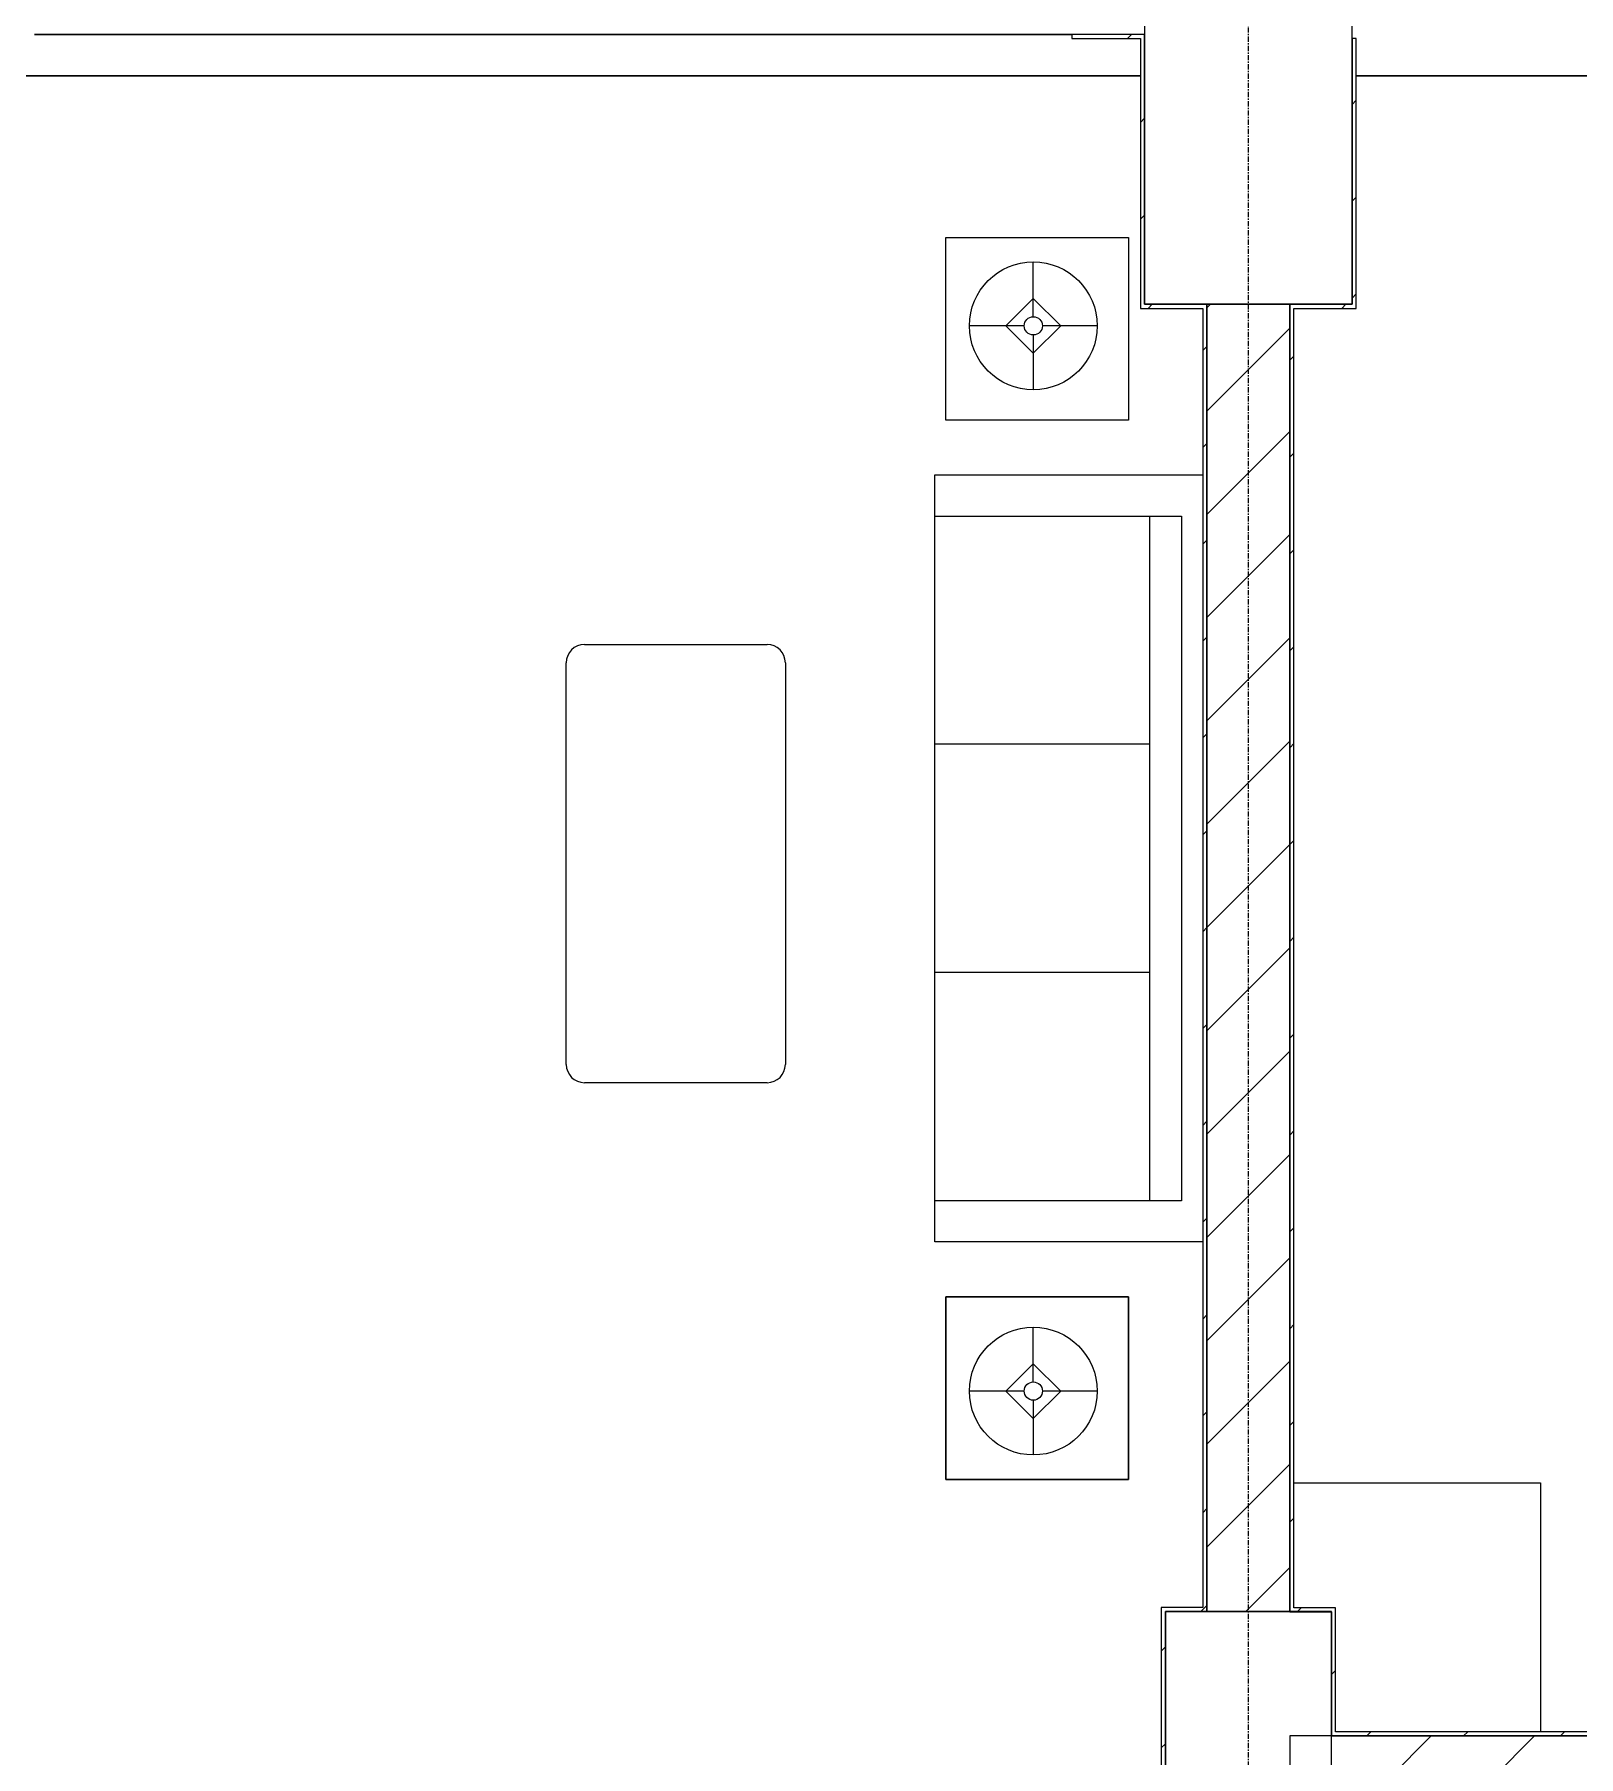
# Model space of a CAD drawing. Header units: millimetres. Extents: x 5357 to 201988, y -16345 to 109895.
# Drawn here: x 58028 to 61748, y 40187 to 44337 of the extents above; entities that cross this region are included whole.
import ezdxf

# ---------------------------------------------------------------- set-up
doc = ezdxf.new("R2010")
doc.units = ezdxf.units.MM
doc.linetypes.add('Grid Line', pattern=[22.225, 12.7, -3.175, 3.175, -3.175])
for name, color, linetype, lineweight in [('0-1', 7, 'Continuous', 5), ('A-CLNG', 13, 'Continuous', 9), ('A-FLOR-1', 10, 'Continuous', 9), ('A-FLOR-2', 53, 'Continuous', 9), ('A-WALL-1', 9, 'Continuous', 18), ('A-WALL-4', 113, 'Continuous', 18), ('A-WALL-PATT-1', 10, 'Continuous', 9), ('A-WALL-PATT-2', 53, 'Continuous', 9), ('A-WALL-PATT-3', 111, 'Continuous', 9), ('G-IMPT', 8, 'Continuous', 9), ('G-IMPT-1', 254, 'Continuous', 9), ('I-FURN', 30, 'Continuous', 9), ('I-FURN-1', 53, 'Continuous', 9), ('I-WALL-1', 9, 'Continuous', 18), ('M-EQPM', 50, 'Continuous', 9), ('S-COLS-2', 9, 'Continuous', 18), ('S-GRID-1', 1, 'Grid Line', 9)]:
    doc.layers.add(name, color=color, linetype=linetype, lineweight=lineweight)
pattern_1 = [(45, (0, 0), (-116.67262, 116.67262), [])]
pattern_2 = [(45, (0, 0), (-124.4508, 124.4508), [])]

# ---------------------------------------------------------------- blocks, each defined once
blk = doc.blocks.new('NCV_TKTC_KET CAU_rvt-1-TKCS_MB SÂN ĐƯỜNG NỘI BỘ')
at = {"layer": 'S-COLS-2'}
for p, q in [((60702.6, 44536.9), (60702.6, 43686.9)), ((61202.6, 43686.9), (61202.6, 44536.9)), ((60702.6, 43686.9), (61202.6, 43686.9)), ((61152.6, 40536.9), (60752.6, 40536.9)), ((60752.6, 40536.9), (60752.6, 39236.9)), ((61152.6, 39236.9), (61152.6, 40536.9))]:
    blk.add_line(p, q, dxfattribs=at)
blk = doc.blocks.new('LOBBY_SOFA_1 - LOBBY_SOFA_1-852725-TKCS_MB SÂN ĐƯỜNG NỘI BỘ')
at = {"layer": 'I-FURN'}
for p, q in [((-2128.3, 1548.5), (-1160.3, 1548.5)), ((-2172.3, 1064.5), (-2172.3, 1504.5)), ((-1116.3, 1504.5), (-1116.3, 1064.5)), ((-1160.3, 1020.5), (-2128.3, 1020.5)), ((-2688.2, 633.5), (-3128.2, 633.5)), ((-3128.2, 633.5), (-3128.2, 193.5)), ((-2688.2, 193.5), (-2688.2, 633.5)), ((-2556, 660), (-708, 660)), ((-2556, 14.9), (-2556, 660)), ((-2457, 66), (-2457, 660)), ((-1907, 143), (-1907, 660)), ((-1357, 143), (-1357, 660)), ((-807, 660), (-807, 66)), ((-708, 660), (-708, 14.9)), ((-575.9, 633.5), (-135.9, 633.5)), ((-575.9, 193.5), (-575.9, 633.5)), ((-135.9, 633.5), (-135.9, 193.5)), ((-2915.4, 445), (-2915.4, 577)), ((-348.6, 445), (-348.6, 577)), ((-2981.4, 423), (-2915.4, 489)), ((-2915.4, 489), (-2849.4, 423)), ((-348.6, 489), (-414.6, 423)), ((-282.6, 423), (-348.6, 489)), ((-2937.4, 423), (-3069.4, 423)), ((-2915.4, 357), (-2981.4, 423)), ((-2849.4, 423), (-2915.4, 357)), ((-2893.4, 423), (-2761.4, 423)), ((-370.6, 423), (-502.6, 423)), ((-414.6, 423), (-348.6, 357)), ((-348.6, 357), (-282.6, 423)), ((-326.6, 423), (-194.6, 423)), ((-2915.4, 269), (-2915.4, 401)), ((-348.6, 269), (-348.6, 401)), ((-3128.2, 193.5), (-2688.2, 193.5)), ((-135.9, 193.5), (-575.9, 193.5)), ((-807, 143), (-2457, 143)), ((-807, 66), (-2457, 66))]:
    blk.add_line(p, q, dxfattribs=at)
for centre, radius in [((-2915.4, 423), 154), ((-348.6, 423), 154), ((-2915.4, 423), 22), ((-348.6, 423), 22)]:
    blk.add_circle(centre, radius, dxfattribs=at)
for centre, start, end in [((-2128.3, 1504.5), 90, 180), ((-1160.3, 1504.5), 0, 90), ((-2128.3, 1064.5), 180, 270), ((-1160.3, 1064.5), 270, 0)]:
    blk.add_arc(centre, 44, start, end, dxfattribs=at)
at = {"layer": 'I-FURN-1'}
for p, q in [((-2128.3, 1548.5), (-1160.3, 1548.5)), ((-2172.3, 1064.5), (-2172.3, 1504.5)), ((-1116.3, 1504.5), (-1116.3, 1064.5)), ((-1160.3, 1020.5), (-2128.3, 1020.5)), ((-3128.2, 633.5), (-2688.2, 633.5)), ((-3128.2, 193.5), (-3128.2, 633.5)), ((-2688.2, 633.5), (-2688.2, 193.5)), ((-2556, 660), (-708, 660)), ((-2556, 14.9), (-2556, 660)), ((-708, 660), (-708, 14.9)), ((-575.9, 633.5), (-135.9, 633.5)), ((-575.9, 193.5), (-575.9, 633.5)), ((-135.9, 633.5), (-135.9, 193.5)), ((-2688.2, 193.5), (-3128.2, 193.5)), ((-135.9, 193.5), (-575.9, 193.5))]:
    blk.add_line(p, q, dxfattribs=at)
for centre, start, end in [((-2128.3, 1504.5), 90, 180), ((-1160.3, 1504.5), 0, 90), ((-2128.3, 1064.5), 180, 270), ((-1160.3, 1064.5), 270, 0)]:
    blk.add_arc(centre, 44, start, end, dxfattribs=at)
blk = doc.blocks.new('MAY GIAT - MAY GIAT_dwg-V52-TKCS_MB SÂN ĐƯỜNG NỘI BỘ')
at = {"layer": 'G-IMPT-1', "flags": 128}
blk.add_lwpolyline([(5, 596.6), (5, 2.3), (605, 2.3)], dxfattribs=at)
blk = doc.blocks.new('MAY GIAT - MAY GIAT-V231-TKCS_MB SÂN ĐƯỜNG NỘI BỘ')
at = {"layer": 'I-FURN-1'}
for p, q in [((5, -2.3), (605, -2.3)), ((5, -596.6), (5, -2.3))]:
    blk.add_line(p, q, dxfattribs=at)
at = {"extrusion": (0, 0, -1), "zscale": -1, "rotation": 180}
blk.add_blockref('MAY GIAT - MAY GIAT_dwg-V52-TKCS_MB SÂN ĐƯỜNG NỘI BỘ', (0, 0), dxfattribs=at)
blk = doc.blocks.new('NCV_TKTC_TANG 1_rvt-1-TKCS_MB SÂN ĐƯỜNG NỘI BỘ')
at = {"layer": 'A-WALL-PATT-1'}
h = blk.add_hatch(dxfattribs=at)
h.set_pattern_fill('FP_1', color=256, style=0, pattern_type=2)
h.set_pattern_definition(pattern_2)
h.paths.add_polyline_path([(63954.6, 40136.9), (64254.2, 40137.8), (64253, 40236.9), (63954.6, 40236.9), (63954.6, 40186.9)])
h.paths.add_polyline_path([(61152.6, 40136.9), (62552.6, 40136.9), (62552.6, 40236.9), (61152.6, 40236.9), (61152.6, 40143.2)])
h.paths.add_polyline_path([(63054.6, 40136.9), (63053, 40236.9), (62752.6, 40236.9), (62752.6, 40136.9)])
h.paths.add_polyline_path([(65499.9, 40136.9), (65852.6, 40136.9), (65852.6, 40236.9), (65054.2, 40236.9), (65054.2, 40136.9)])
at = {"layer": 'A-WALL-PATT-2'}
h = blk.add_hatch(dxfattribs=at)
h.set_pattern_fill('FP_2', color=256, style=0, pattern_type=2)
h.set_pattern_definition(pattern_1)
h.paths.add_polyline_path([(58011.1, 44326.9), (58027.6, 44326.9), (58027.6, 44336.9), (57862.6, 44334.7), (57862.6, 44326.9), (57896.4, 44326.9)])
h.paths.add_polyline_path([(60527.6, 44326.9), (60702.6, 44326.9), (60702.6, 44336.9), (60527.6, 44336.9)])
h = blk.add_hatch(dxfattribs=at)
h.set_pattern_fill('FP_2', color=256, style=0, pattern_type=2)
h.set_pattern_definition(pattern_1)
h.paths.add_polyline_path([(60692.6, 43676.9), (60702.6, 43676.9), (60702.6, 44326.9), (60692.6, 44326.9), (60692.6, 43678.3)])
h = blk.add_hatch(dxfattribs=at)
h.set_pattern_fill('FP_2', color=256, style=0, pattern_type=2)
h.set_pattern_definition(pattern_1)
h.paths.add_polyline_path([(61212.6, 43676.9), (61212.6, 44326.9), (61202.6, 44326.9), (61202.6, 43676.9), (61206.9, 43676.9)])
h = blk.add_hatch(dxfattribs=at)
h.set_pattern_fill('FP_2', color=256, style=0, pattern_type=2)
h.set_pattern_definition(pattern_1)
h.paths.add_polyline_path([(60702.6, 43676.9), (60852.6, 43676.9), (60852.6, 43686.9), (60702.6, 43686.9)])
h = blk.add_hatch(dxfattribs=at)
h.set_pattern_fill('FP_2', color=256, style=0, pattern_type=2)
h.set_pattern_definition(pattern_1)
h.paths.add_polyline_path([(60852.6, 40536.9), (60852.2, 43676.9), (60842.6, 43676.9), (60842.6, 40536.9)])
h = blk.add_hatch(dxfattribs=at)
h.set_pattern_fill('FP_2', color=256, style=0, pattern_type=2)
h.set_pattern_definition(pattern_1)
h.paths.add_polyline_path([(61054.7, 40536.9), (61062.6, 40536.9), (61062.6, 43686.9), (61052.6, 43686.9), (61053.8, 40536.9)])
h = blk.add_hatch(dxfattribs=at)
h.set_pattern_fill('FP_2', color=256, style=0, pattern_type=2)
h.set_pattern_definition(pattern_1)
h.paths.add_polyline_path([(61062.6, 43676.9), (61202.6, 43676.9), (61202.6, 43686.9), (61062.6, 43686.9)])
h = blk.add_hatch(dxfattribs=at)
h.set_pattern_fill('FP_2', color=256, style=0, pattern_type=2)
h.set_pattern_definition(pattern_1)
h.paths.add_polyline_path([(60752.6, 40536.9), (60842.6, 40536.9), (60842.6, 40546.9), (60742.6, 40546.9), (60742.6, 40536.9)])
h = blk.add_hatch(dxfattribs=at)
h.set_pattern_fill('FP_2', color=256, style=0, pattern_type=2)
h.set_pattern_definition(pattern_1)
h.paths.add_polyline_path([(61162.6, 40535.7), (61162.6, 40545.7), (61062.6, 40545.7), (61062.6, 40536.9), (61152.6, 40535.7)])
h = blk.add_hatch(dxfattribs=at)
h.set_pattern_fill('FP_2', color=256, style=0, pattern_type=2)
h.set_pattern_definition(pattern_1)
h.paths.add_polyline_path([(60742.6, 39226.9), (60752.6, 39226.9), (60752.6, 40536.9), (60742.6, 40535.9), (60742.6, 39236.9)])
h = blk.add_hatch(dxfattribs=at)
h.set_pattern_fill('FP_2', color=256, style=0, pattern_type=2)
h.set_pattern_definition(pattern_1)
h.paths.add_polyline_path([(61152.6, 40246.9), (61162.6, 40246.9), (61162.6, 40535.7), (61152.6, 40535.7), (61152.6, 40247)])
h = blk.add_hatch(dxfattribs=at)
h.set_pattern_fill('FP_2', color=256, style=0, pattern_type=2)
h.set_pattern_definition(pattern_1)
h.paths.add_polyline_path([(62252.6, 40236.9), (62642.6, 40238.9), (62642.6, 40246.9), (61152.6, 40246.9), (61152.6, 40236.9), (62252.6, 40236.9)])
at = {"layer": 'A-FLOR-1'}
blk.add_line((60527.6, 44336.9), (58027.6, 44336.9), dxfattribs=at)
at = {"layer": 'A-FLOR-2'}
blk.add_line((58027.6, 44336.9), (60527.6, 44336.9), dxfattribs=at)
at = {"layer": 'A-WALL-1'}
for p, q in [((62552.6, 40236.9), (61052.6, 40236.9)), ((61052.6, 40236.9), (61052.6, 40136.9))]:
    blk.add_line(p, q, dxfattribs=at)
at = {"layer": 'I-WALL-1'}
for p, q in [((60702.6, 44336.9), (60527.6, 44336.9)), ((60527.6, 44336.9), (60527.6, 44326.9)), ((60527.6, 44326.9), (60692.6, 44326.9)), ((60692.6, 44326.9), (60692.6, 43676.9)), ((60702.6, 44326.9), (60702.6, 44336.9)), ((60702.6, 43686.9), (60702.6, 44326.9)), ((61202.6, 44326.9), (61202.6, 43686.9)), ((61212.6, 44326.9), (61202.6, 44326.9)), ((61212.6, 43676.9), (61212.6, 44326.9)), ((60692.6, 43676.9), (60702.6, 43676.9)), ((60852.6, 43686.9), (60702.6, 43686.9)), ((60702.6, 43676.9), (60842.6, 43676.9)), ((60842.6, 43676.9), (60842.6, 40546.9)), ((60852.6, 43676.9), (60852.6, 43686.9)), ((60852.6, 40536.9), (60852.6, 43676.9)), ((61062.6, 43686.9), (61052.6, 43686.9)), ((61052.6, 43686.9), (61052.6, 40535.7)), ((61202.6, 43686.9), (61062.6, 43686.9)), ((61062.6, 40545.7), (61062.6, 43676.9)), ((61062.6, 43676.9), (61202.6, 43676.9)), ((61202.6, 43676.9), (61212.6, 43676.9)), ((60842.6, 40546.9), (60742.6, 40546.9)), ((60742.6, 40546.9), (60742.6, 40536.9)), ((61162.6, 40545.7), (61062.6, 40545.7)), ((61162.6, 40535.7), (61162.6, 40545.7)), ((60742.6, 40536.9), (60742.6, 39226.9)), ((60752.6, 40536.9), (60842.6, 40536.9)), ((60752.6, 39236.9), (60752.6, 40536.9)), ((60842.6, 40536.9), (60852.6, 40536.9)), ((61052.6, 40535.7), (61062.6, 40535.7)), ((61062.6, 40535.7), (61152.6, 40535.7)), ((61152.6, 40535.7), (61152.6, 40246.9)), ((61162.6, 40246.9), (61162.6, 40535.7)), ((61152.6, 40246.9), (61152.6, 40236.9)), ((61152.6, 40236.9), (62552.6, 40236.9)), ((62642.6, 40246.9), (61162.6, 40246.9))]:
    blk.add_line(p, q, dxfattribs=at)
at = {"layer": 'I-FURN-1'}
for name, p, rotation in [('LOBBY_SOFA_1 - LOBBY_SOFA_1-852725-TKCS_MB SÂN ĐƯỜNG NỘI BỘ', (60857.5, 43983.4), 89.99999999999972), ('MAY GIAT - MAY GIAT-V231-TKCS_MB SÂN ĐƯỜNG NỘI BỘ', (61659.2, 40851.9), 270.0000000000002)]:
    blk.add_blockref(name, p, dxfattribs=dict(at, rotation=rotation))
blk = doc.blocks.new('TKTC_NAP THAM BE NUOC NGAM_260130 - TKTC_XREF_260130_NAP THAM BE NUOC NGAM_dwg-4013458-TKCS_MB SÂN ĐƯỜNG NỘI BỘ')
at = {"layer": 'G-IMPT'}
for p, q in [((-145299.4, 139814.7), (-142469.1, 139814.7)), ((-141949.1, 139814.7), (-140918.8, 139814.7))]:
    blk.add_line(p, q, dxfattribs=at)
blk = doc.blocks.new('TKTC_NAP THAM BE NUOC NGAM_260130 - NẮP THĂM BỂ NƯỚC NGẦM-2336355-TKCS_MB SÂN ĐƯỜNG NỘI BỘ')
blk.add_blockref('TKTC_NAP THAM BE NUOC NGAM_260130 - TKTC_XREF_260130_NAP THAM BE NUOC NGAM_dwg-4013458-TKCS_MB SÂN ĐƯỜNG NỘI BỘ', (150009, -139814.7))

msp = doc.modelspace()

# ---------------------------------------------------------------- hatches: boundary and pattern name
at = {"layer": 'A-WALL-PATT-3'}
h = msp.add_hatch(dxfattribs=at)
h.set_pattern_fill('FP_1', color=256, style=0, pattern_type=2)
h.set_pattern_definition(pattern_2)
h.paths.add_polyline_path([(61037.2, 40536.9), (61052.6, 40536.9), (61052.6, 43686.9), (60852.6, 43686.9), (60852.6, 40536.9)])

# ---------------------------------------------------------------- linework, layer by layer
at = {"layer": 'A-CLNG'}
for p, q in [((60692.6, 44236.9), (57862.3, 44236.9)), ((62242.9, 44236.9), (61212.6, 44236.9))]:
    msp.add_line(p, q, dxfattribs=at)
at = {"layer": 'A-WALL-4'}
for p, q in [((61052.6, 43686.9), (60852.6, 43686.9)), ((60852.6, 43686.9), (60852.6, 40536.9)), ((61052.6, 40536.9), (61052.6, 43686.9)), ((60852.6, 40536.9), (61052.6, 40536.9))]:
    msp.add_line(p, q, dxfattribs=at)
at = {"layer": 'S-GRID-1'}
msp.add_line((60952.6, 20960.6), (60952.6, 80482.7), dxfattribs=at)

# ---------------------------------------------------------------- block references
at = {"layer": '0-1'}
for name in ['NCV_TKTC_KET CAU_rvt-1-TKCS_MB SÂN ĐƯỜNG NỘI BỘ', 'NCV_TKTC_TANG 1_rvt-1-TKCS_MB SÂN ĐƯỜNG NỘI BỘ']:
    msp.add_blockref(name, (0, 0), dxfattribs=at)
at = {"layer": 'M-EQPM'}
msp.add_blockref('TKTC_NAP THAM BE NUOC NGAM_260130 - NẮP THĂM BỂ NƯỚC NGẦM-2336355-TKCS_MB SÂN ĐƯỜNG NỘI BỘ', (53152.6, 44236.9), dxfattribs=at)

doc.saveas('drawing.dxf')
